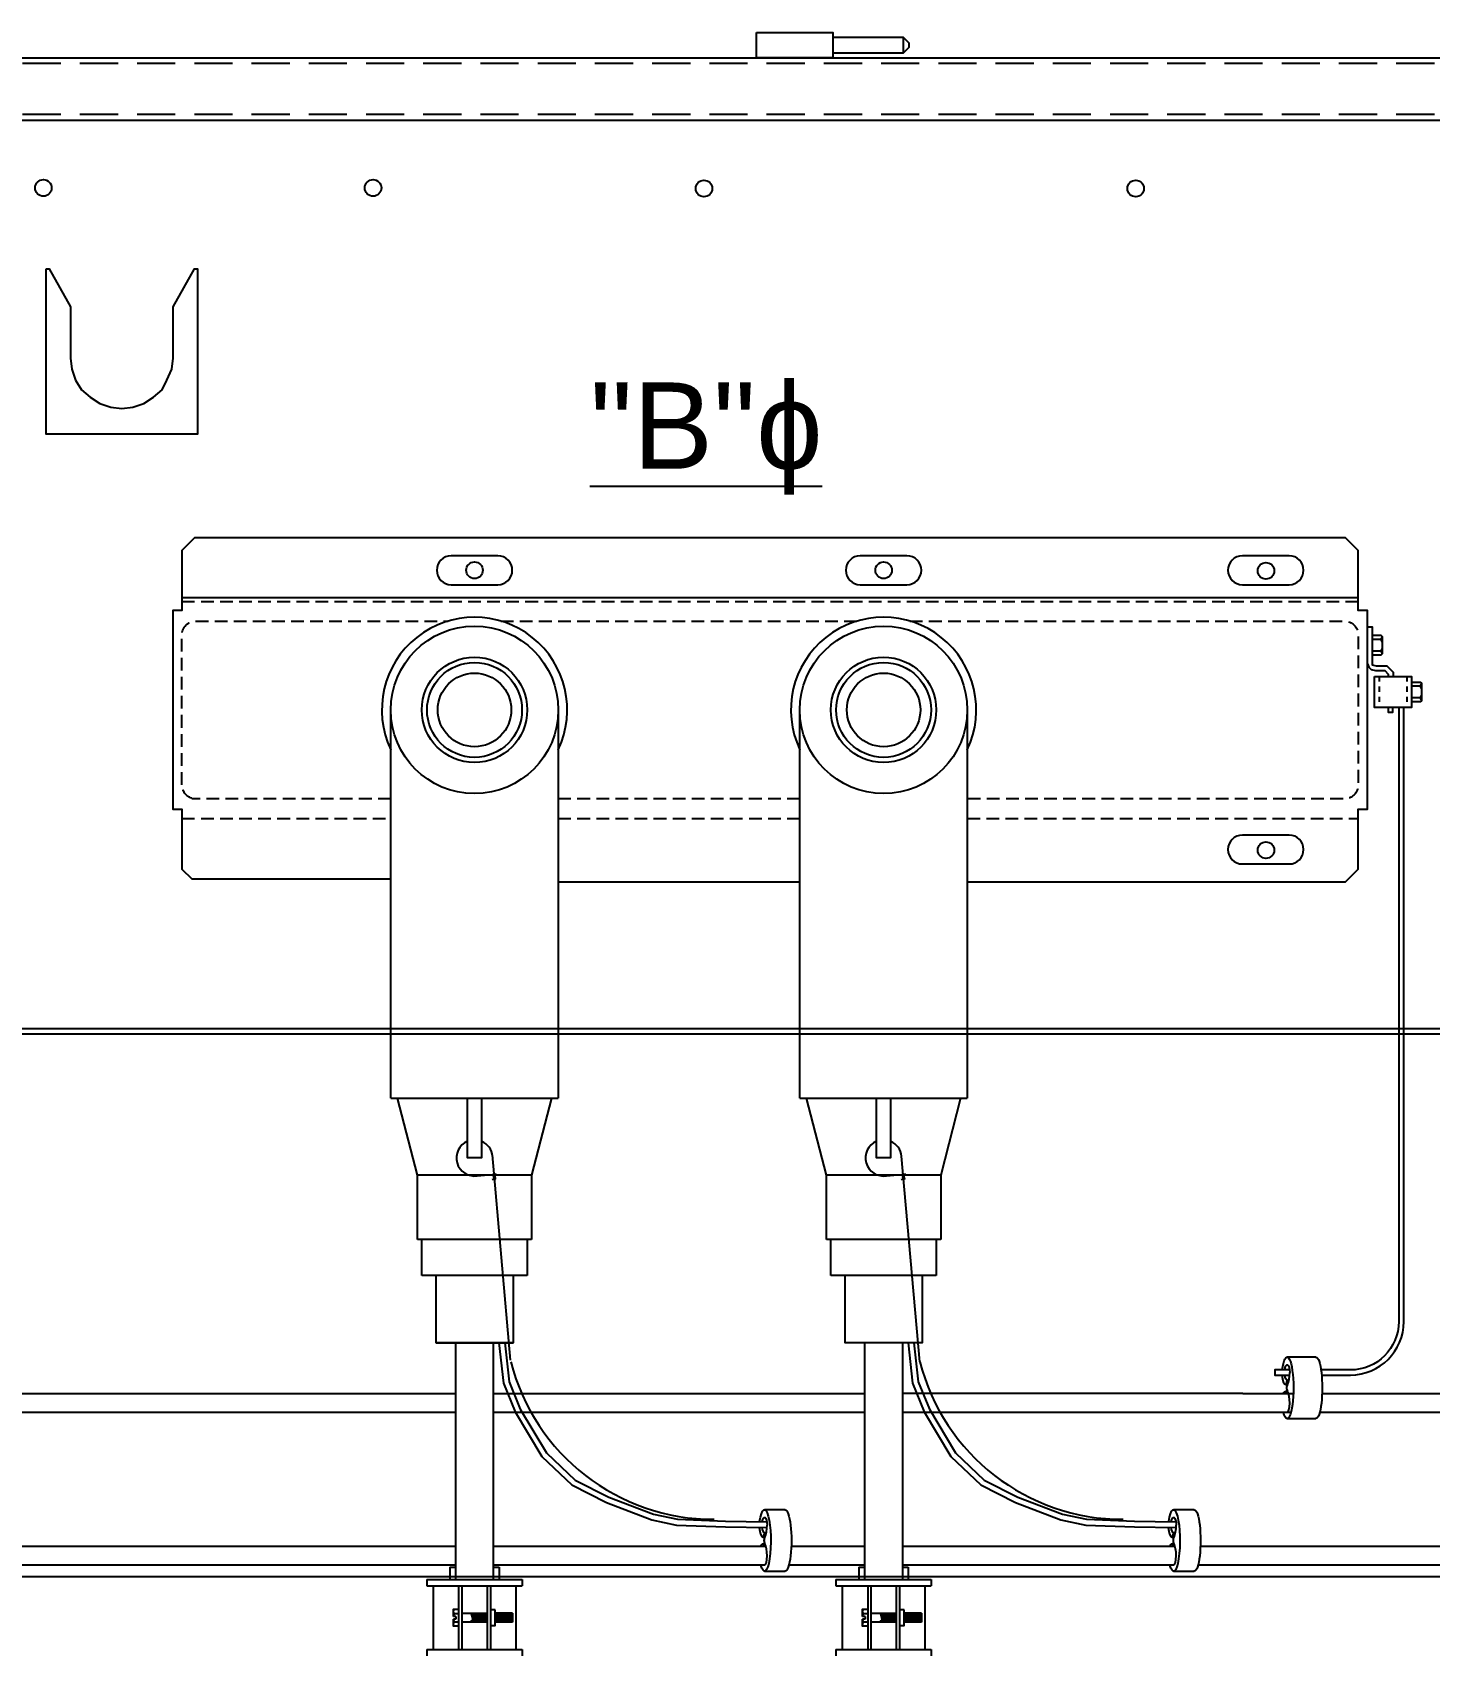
# Model space of a CAD drawing. Header units: feet. Extents: x -689 to 11593, y -511 to 1546.
# Drawn here: x 873.12 to 900.58, y 226.49 to 258.35 of the extents above; entities that cross this region are included whole.
import ezdxf

# ---------------------------------------------------------------- set-up
doc = ezdxf.new("R2010")
doc.units = ezdxf.units.FT
doc.header["$MEASUREMENT"] = 0
doc.linetypes.add('HIDDEN', pattern=[0.375, 0.25, -0.125])
for name, color, linetype in [('E-CABL-UG4', 64, 'GROUND_WIRE_G4'), ('E-DETL', 7, 'Continuous'), ('E-DETL-1', 7, 'Continuous'), ('E-EQPM', 41, 'Continuous'), ('E-EQPM-ENCL', 8, 'Continuous'), ('E-EQPM-HRDW', 16, 'Continuous'), ('E-GRND', 3, 'Continuous'), ('G-ANNO-TEXT', 1, 'Continuous')]:
    doc.layers.add(name, color=color, linetype=linetype)
doc.styles.add('NEI-A', font='arial.ttf')
doc.styles.get("Standard").update_dxf_attribs({"font": 'arial.ttf'})
doc.linetypes.add('GROUND_WIRE_G4', pattern='A,1,-0.2,["G4",Standard,S=0.1,R=0,X=-0.1,Y=-0.05],-0.2', length=1.4)

msp = doc.modelspace()

# ---------------------------------------------------------------- hatches: boundary and pattern name
at = {"layer": 'E-EQPM-HRDW'}
h = msp.add_hatch(dxfattribs=at)
h.set_pattern_fill('ANSI31', color=256, scale=0.235658829968841, angle=420)
h.set_pattern_definition([(104.9999999999998, (853.4022876188201, -50.61461047372495), (-0.02845361875749598, -0.007624124167814053), [])])
h.paths.add_polyline_path([(882.0581861258511, 227.2685780196048), (882.0581861258511, 227.0926068580907), (881.7508452465731, 227.0926068580907), (881.7508452465731, 227.2685780196048)])
h = msp.add_hatch(dxfattribs=at)
h.set_pattern_fill('ANSI31', color=256, scale=0.235658829968841, angle=420)
h.set_pattern_definition([(104.9999999999998, (853.0611913415073, -50.61461047372495), (-0.02845361875749598, -0.007624124167814053), [])])
h.paths.add_polyline_path([(882.5517639538293, 227.2685780196048), (882.5517639538293, 227.0926068580907), (882.2117824031639, 227.0926068580907), (882.2117824031639, 227.2685780196048)])
h = msp.add_hatch(dxfattribs=at)
h.set_pattern_fill('ANSI31', color=256, scale=0.235658829968841, angle=420)
h.set_pattern_definition([(104.9999999999998, (861.4436512633843, -50.61461047372495), (-0.02845361875749598, -0.007624124167814053), [])])
h.paths.add_polyline_path([(890.0995497704153, 227.2685780196048), (890.0995497704153, 227.0926068580907), (889.7922088911373, 227.0926068580907), (889.7922088911373, 227.2685780196048)])
h = msp.add_hatch(dxfattribs=at)
h.set_pattern_fill('ANSI31', color=256, scale=0.235658829968841, angle=420)
h.set_pattern_definition([(104.9999999999998, (861.1025549860715, -50.61461047372495), (-0.02845361875749598, -0.007624124167814053), [])])
h.paths.add_polyline_path([(890.593127598394, 227.2685780196048), (890.593127598394, 227.0926068580907), (890.253146047728, 227.0926068580907), (890.253146047728, 227.2685780196048)])

# ---------------------------------------------------------------- linework, layer by layer
at = {"layer": 'E-CABL-UG4', "linetype": 'Continuous'}
msp.add_line((889.4739883593438, 231.2144341289995), (882.183747536923, 231.2144341289995), dxfattribs=at)
at = {"layer": 'E-CABL-UG4', "linetype": 'Continuous', "flags": 128}
for points in [[(871.1126655755666, 231.5894341289995), (881.4326247147792, 231.5894341289995)], [(882.183747536923, 231.5894341289995), (889.4739883593438, 231.5894341289995)], [(896.9132260446022, 231.5894341289995), (890.2251111814867, 231.5894341289995)], [(881.4326247147792, 231.2144341289995), (871.064819944434, 231.2144341289995)], [(896.9132260446022, 231.2144341289995), (890.2251111814867, 231.2144341289995)]]:
    msp.add_lwpolyline(points, dxfattribs=at)
at = {"layer": 'E-DETL'}
for p, q in [((880.162301358047, 237.3926811522842), (883.4540708936552, 237.3926811522842)), ((888.2036650026112, 237.3926811522842), (891.4954345382193, 237.3926811522842)), ((882.9314738357916, 235.8786910439753), (880.6848984159105, 235.8786910439753)), ((890.9728374803553, 235.8786910439753), (888.7262620604743, 235.8786910439753)), ((882.9314738357916, 234.6186443080705), (880.6848984159105, 234.6186443080705)), ((890.9728374803553, 234.6186443080705), (888.7262620604743, 234.6186443080705)), ((882.8435635984029, 233.9056043726105), (880.7728086532993, 233.9056043726105)), ((890.884927242967, 233.9056043726105), (888.8141722978635, 233.9056043726105))]:
    msp.add_line(p, q, dxfattribs=at)
at = {"layer": 'E-DETL', "ltscale": 5, "flags": 128}
for points in [[(891.4954345382193, 241.6474955662684), (898.9313375162442, 241.6474955662684), (899.1810363687414, 241.8970582689008), (899.1810363687414, 243.0770691492671), (899.3625241388495, 243.0770691492671), (899.3625241388495, 246.9799411807189), (899.1810363687414, 246.9799411807189), (899.1810363687414, 248.1599520610853), (898.9313375162442, 248.4095147637177), (876.3062533167999, 248.4095147637177), (876.056690614168, 248.1599520610853), (876.056690614168, 246.9799411807189), (875.8752028440599, 246.9799411807189), (875.8752028440599, 243.0770691492671), (876.056690614168, 243.0770691492671), (876.056690614168, 241.8970582689008), (876.2488375751186, 241.7049113079502)], [(899.3625241388495, 246.6623035455632), (899.4533360988362, 246.6623035455632), (899.4533360988362, 245.9122352279624), (899.5327372981869, 245.8924742098329), (899.7411753487695, 245.8924742098329), (899.8633814936079, 245.770268064995), (899.8633814936079, 245.6865174627678)], [(899.4533360988362, 246.4946842016075), (899.6243323361309, 246.4946842016075), (899.6487603700302, 246.4702561677086), (899.6487603700302, 246.1282636931192), (899.6243323361309, 246.1038356592203), (899.4533360988362, 246.1038356592203)], [(899.6267663419094, 246.4132899926553), (899.4533360988362, 246.4132899926553)], [(899.6487603700302, 246.4702561677086), (899.6267663419094, 246.4132899926553), (899.6487603700302, 246.3563238176025)], [(899.6487603700302, 246.2421960432252), (899.6267663419094, 246.1852298681724), (899.6487603700302, 246.1282636931192)], [(899.3625241388495, 245.9362163152646), (899.3852611663124, 245.8681413827408), (899.4305990713733, 245.822667327815), (899.52141103136, 245.8000664502174), (899.7028988014686, 245.8000664502174), (899.7709737339919, 245.7319915176936), (899.7709737339919, 245.6865174627678)], [(899.6267663419094, 246.1852298681724), (899.4533360988362, 246.1852298681724)], [(900.2247612341953, 245.5756045376047), (900.39575747149, 245.5756045376047), (900.4201855053893, 245.5511765037054), (900.4201855053893, 245.2091840291164), (900.39575747149, 245.1847559952171), (900.2247612341953, 245.1847559952171)], [(900.3981914772685, 245.4942103286521), (900.2247612341953, 245.4942103286521)], [(900.4201855053893, 245.5511765037054), (900.3981914772685, 245.4942103286521), (900.4201855053893, 245.4372441535993)], [(900.4201855053893, 245.323116379222), (900.3981914772685, 245.2661502041692), (900.4201855053893, 245.2091840291164)], [(899.7709737339919, 245.073843070054), (899.7709737339919, 244.9831672599321), (899.8617856939791, 244.9831672599321), (899.8617856939791, 245.073843070054)], [(900.3981914772685, 245.2661502041692), (900.2247612341953, 245.2661502041692)], [(876.2488375751186, 241.7049113079502), (880.162301358047, 241.7049113079502)], [(883.4540708936552, 241.6474955662684), (888.2036650026112, 241.6474955662684)]]:
    msp.add_lwpolyline(points, dxfattribs=at)
for points in [[(881.348705818169, 247.4905712495793), (882.267649332307, 247.4905712495793, 0.9999999999999999), (882.267649332307, 248.0579077372322), (881.348705818169, 248.0579077372322, 0.9999999999999999)], [(889.3900694627328, 247.4905712495793), (890.3090129768707, 247.4905712495793, 0.9999999999999999), (890.3090129768707, 248.0579077372322), (889.3900694627328, 248.0579077372322, 0.9999999999999999)], [(896.9022563312565, 247.4905712495793), (897.8211998453944, 247.4905712495793, 0.9999999999999999), (897.8211998453944, 248.0579077372322), (896.9022563312565, 248.0579077372322, 0.9999999999999999)], [(896.9022563312565, 241.9991025927538), (897.8211998453944, 241.9991025927538, 0.9999999999999999), (897.8211998453944, 242.5664390804068), (896.9022563312565, 242.5664390804068, 0.9999999999999999)]]:
    msp.add_lwpolyline(points, format="xyb", close=True, dxfattribs=at)
at = {"layer": 'E-DETL', "flags": 128}
for points in [[(899.1810363687414, 247.2296400332161), (876.056690614168, 247.2296400332161)], [(880.162301358047, 237.3926811522842), (880.162301358047, 245.028505164993)], [(883.4540708936552, 245.0213557324028), (883.4540708936552, 237.3926811522842)], [(888.2036650026112, 237.3926811522842), (888.2036650026112, 245.028505164993)], [(891.4954345382193, 245.0213557324028), (891.4954345382193, 237.3926811522842)], [(880.6848984159105, 234.6186443080705), (880.6848984159105, 235.8786910439753), (880.2941667141295, 237.3926811522842)], [(883.3222055375718, 237.3926811522842), (882.9314738357916, 235.8786910439753), (882.9314738357916, 234.6186443080705)], [(888.7262620604743, 234.6186443080705), (888.7262620604743, 235.8786910439753), (888.3355303586941, 237.3926811522842)], [(891.363569182136, 237.3926811522842), (890.9728374803553, 235.8786910439753), (890.9728374803553, 234.6186443080705)], [(880.7728086532993, 233.9056043726105), (880.7728086532993, 234.6186443080705)], [(882.8435635984029, 234.6186443080705), (882.8435635984029, 233.9056043726105)], [(888.8141722978635, 233.9056043726105), (888.8141722978635, 234.6186443080705)], [(890.884927242967, 234.6186443080705), (890.884927242967, 233.9056043726105)], [(882.5651811800053, 233.9056043726105), (882.5651811800053, 232.5869508117794), (881.0511910716968, 232.5869508117794), (881.0511910716968, 233.9056043726105)], [(890.6065448245699, 233.9056043726105), (890.6065448245699, 232.5869508117794), (889.0925547162606, 232.5869508117794), (889.0925547162606, 233.9056043726105)], [(882.183747536923, 227.9305924388477), (882.183747536923, 232.5869508117794), (881.4326247147792, 232.5869508117794), (881.4326247147792, 227.9305924388477)], [(890.2251111814867, 227.9305924388477), (890.2251111814867, 232.5869508117794), (889.4739883593438, 232.5869508117794), (889.4739883593438, 227.9305924388477)]]:
    msp.add_lwpolyline(points, dxfattribs=at)
at = {"layer": 'E-DETL', "linetype": 'HIDDEN', "flags": 128}
for points in [[(876.056690614168, 247.1615651006923), (899.1810363687414, 247.1615651006923)], [(882.3254220156005, 246.7757163831475), (889.3322967794393, 246.7757163831475)], [(880.162301358047, 243.2812939468386), (876.2488375751186, 243.2812939468386)], [(888.2036650026112, 243.2812939468386), (883.4540708936552, 243.2812939468386)], [(876.056690614168, 242.8954452292937), (880.162301358047, 242.8954452292937)], [(883.4540708936552, 242.8954452292937), (888.2036650026112, 242.8954452292937)], [(891.4954345382193, 242.8954452292937), (899.1810363687414, 242.8954452292937)]]:
    msp.add_lwpolyline(points, dxfattribs=at)
for points in [[(876.056690614168, 243.5535936769334), (876.056690614168, 246.5034166530527, -0.4142135623730955), (876.3289903442628, 246.7757163831475), (881.2909331348751, 246.7757163831475)], [(890.3667856601646, 246.7757163831475), (898.9087366386466, 246.7757163831475, -0.4142135623731021), (899.1810363687414, 246.5034166530527), (899.1810363687414, 243.5535936769334, -0.4142135623730955), (898.9087366386466, 243.2812939468386), (891.4954345382193, 243.2812939468386)], [(876.2488375751186, 243.2933578673142, -0.3291756258082191), (876.056690614168, 243.5535936769334)]]:
    msp.add_lwpolyline(points, format="xyb", dxfattribs=at)
at = {"layer": 'E-DETL', "ltscale": 5, "flags": 128}
msp.add_lwpolyline([(899.4986740038971, 245.6865174627678), (900.2247612341953, 245.6865174627678), (900.2247612341953, 245.073843070054), (899.4986740038971, 245.073843070054)], close=True, dxfattribs=at)
at = {"layer": 'E-DETL', "linetype": 'HIDDEN', "ltscale": 0.2, "flags": 128}
for points in [[(899.5894859638838, 245.6865174627678), (899.5894859638838, 245.073843070054)], [(900.1340854240739, 245.6865174627678), (900.1340854240739, 245.073843070054)]]:
    msp.add_lwpolyline(points, dxfattribs=at)
at = {"layer": 'E-DETL', "linetype": 'Continuous'}
for points in [[(881.6694029501159, 237.3926811522842), (881.9469693015863, 237.3926811522842), (881.9469693015863, 236.2191655492343), (881.6694029501159, 236.2191655492343)], [(889.7107665946801, 237.3926811522842), (889.9883329461504, 237.3926811522842), (889.9883329461504, 236.2191655492343), (889.7107665946801, 236.2191655492343)]]:
    msp.add_lwpolyline(points, close=True, dxfattribs=at)
at = {"layer": 'E-DETL', "ltscale": 5}
for centre in [(881.808177575238, 247.7742394934057), (889.8495412198017, 247.7742394934057), (897.3656140681978, 247.7628709796745), (897.3656140681978, 242.2714023228486)]:
    msp.add_circle(centre, 0.1624454168711081, dxfattribs=at)
at = {"layer": 'E-DETL', "color": 41}
for centre, radius in [((881.808177575238, 245.028505164993), 1.645876217190789), ((889.8495412198017, 245.028505164993), 1.645876217190789), ((881.808177575238, 245.028505164993), 1.035392124258089), ((881.808177575238, 245.028505164993), 0.93281552893172), ((889.8495412198017, 245.028505164993), 1.035392124258089), ((889.8495412198017, 245.028505164993), 0.93281552893172), ((881.808177575238, 245.028505164993), 0.7228272752225123), ((889.8495412198017, 245.028505164993), 0.7228272752225123)]:
    msp.add_circle(centre, radius, dxfattribs=at)
at = {"layer": 'E-DETL'}
for centre in [(881.808177575238, 245.028505164993), (889.8495412198017, 245.028505164993)]:
    msp.add_arc(centre, 1.822165978151051, 334.5902139286208, 205.4110392245668, dxfattribs=at)
at = {"layer": 'E-DETL-1', "color": 64, "linetype": 'Continuous'}
for p, q in [((881.4326247147792, 228.2144341289995), (868.6734694918823, 228.2144341289995)), ((908.2819272050151, 228.2144341289995), (896.0295370608633, 228.2144341289995))]:
    msp.add_line(p, q, dxfattribs=at)
at = {"layer": 'E-DETL-1', "color": 64, "linetype": 'Continuous', "flags": 128}
for points in [[(896.9132260446022, 231.5894341289995), (897.9033842236427, 231.5894341289995)], [(898.4687331445461, 231.5894341289995), (908.2819272050151, 231.5894341289995)], [(897.8555385925165, 231.2144341289995), (896.9132260446022, 231.2144341289995)], [(908.2819272050151, 231.2144341289995), (898.420887513415, 231.2144341289995)], [(868.721315123013, 228.5894341289995), (881.4326247147792, 228.5894341289995)], [(882.183747536923, 228.5894341289995), (887.5343993445922, 228.5894341289995)], [(888.0356085274352, 228.5894341289995), (889.4739883593438, 228.5894341289995)], [(890.2251111814867, 228.5894341289995), (895.5757629891568, 228.5894341289995)], [(896.0773826919922, 228.5894341289995), (908.2819272050151, 228.5894341289995)], [(887.5089689694887, 228.2144341289995), (882.183747536923, 228.2144341289995)], [(889.4739883593438, 228.2144341289995), (887.9877628963059, 228.2144341289995)], [(895.5503326140529, 228.2144341289995), (890.2251111814867, 228.2144341289995)]]:
    msp.add_lwpolyline(points, dxfattribs=at)
at = {"layer": 'E-EQPM'}
msp.add_line((881.0511910716968, 232.5869508117794), (882.5651811800053, 232.5869508117794), dxfattribs=at)
at = {"layer": 'E-EQPM-ENCL', "color": 7, "ltscale": 5, "flags": 128}
for points in [[(887.3518886629431, 258.348454912189), (888.8495371784657, 258.348454912189), (888.8495371784657, 257.8491933570599), (887.3518886629431, 257.8491933570599), (887.3518886629431, 258.348454912189)], [(888.8495371784657, 258.2576429522023), (890.2337728564034, 258.2576429522023), (890.2337728564034, 257.9400053170466), (888.8495371784657, 257.9400053170466)], [(890.2337728564034, 258.2576429522023), (890.3471856939882, 258.144230114618), (890.3471856939882, 258.0534181546313), (890.2337728564034, 257.9400053170466)], [(846.9925497540144, 257.8493295069252), (932.1758630789254, 257.8493295069252)], [(846.9925497540144, 256.6239807214974), (932.1758630789254, 256.6239807214974)], [(932.1758630789254, 238.6521985352279), (846.8791369164296, 238.6521985352279)], [(846.9925497540144, 238.7656113728126), (932.1758630789254, 238.7656113728126)]]:
    msp.add_lwpolyline(points, dxfattribs=at)
at = {"layer": 'E-EQPM-ENCL', "linetype": 'HIDDEN', "ltscale": 3, "flags": 128}
for points in [[(932.1758630789254, 257.7357805194756), (846.9925497540144, 257.7357805194756)], [(932.1758630789254, 256.7373935590822), (846.9925497540144, 256.7373935590822)]]:
    msp.add_lwpolyline(points, dxfattribs=at)
at = {"layer": 'E-EQPM-ENCL', "color": 7, "ltscale": 5}
for centre in [(873.333454379489, 255.2908436321804), (879.8144915435896, 255.2908436321804), (886.3187137209279, 255.2794751184492), (894.8054113338658, 255.2794751184492)]:
    msp.add_circle(centre, 0.1624454168711081, dxfattribs=at)
at = {"layer": 'E-EQPM-HRDW', "color": 4}
for p, q in [((881.3240632075749, 228.1769341289951), (881.4297731137594, 228.1769341289951)), ((881.3240632075749, 228.1769341289951), (881.3240632075749, 227.9305924388477)), ((882.1865991379427, 228.1769341289951), (882.2923090441273, 228.1769341289951)), ((882.2923090441273, 228.1769341289951), (882.2923090441273, 227.9305924388477)), ((889.3654268521395, 228.1769341289951), (889.4711367583241, 228.1769341289951)), ((889.3654268521395, 228.1769341289951), (889.3654268521395, 227.9305924388477)), ((890.2279627825064, 228.1769341289951), (890.333672688691, 228.1769341289951)), ((890.333672688691, 228.1769341289951), (890.333672688691, 227.9305924388477)), ((880.9956861258511, 227.8055924388477), (880.9956861258511, 226.5555924388477)), ((881.4956861258511, 227.8055924388477), (881.4956861258511, 226.5555924388477)), ((881.5581861258511, 227.8055924388477), (881.5581861258511, 226.5555924388477)), ((882.0581861258511, 227.8055924388477), (882.0581861258511, 226.5555924388477)), ((882.1206861258511, 227.8055924388477), (882.1206861258511, 226.5555924388477)), ((882.6206861258511, 227.8055924388477), (882.6206861258511, 226.5555924388477)), ((889.0370497704153, 227.8055924388477), (889.0370497704153, 226.5555924388477)), ((889.5370497704153, 227.8055924388477), (889.5370497704153, 226.5555924388477)), ((889.5995497704153, 227.8055924388477), (889.5995497704153, 226.5555924388477)), ((890.0995497704153, 227.8055924388477), (890.0995497704153, 226.5555924388477)), ((890.1620497704153, 227.8055924388477), (890.1620497704153, 226.5555924388477)), ((890.6620497704153, 227.8055924388477), (890.6620497704153, 226.5555924388477))]:
    msp.add_line(p, q, dxfattribs=at)
at = {"layer": 'E-EQPM-HRDW', "color": 2, "linetype": 'Continuous'}
for p, q in [((880.8706861258511, 227.9305924388477), (882.7456861258511, 227.9305924388477)), ((880.8706861258511, 227.9305924388477), (880.8706861258511, 227.8055924388477)), ((880.8706861258511, 227.8055924388477), (882.7456861258511, 227.8055924388477)), ((882.7456861258511, 227.9305924388477), (882.7456861258511, 227.8055924388477)), ((888.9120497704153, 227.9305924388477), (890.7870497704153, 227.9305924388477)), ((888.9120497704153, 227.9305924388477), (888.9120497704153, 227.8055924388477)), ((888.9120497704153, 227.8055924388477), (890.7870497704153, 227.8055924388477)), ((890.7870497704153, 227.9305924388477), (890.7870497704153, 227.8055924388477)), ((880.8706861258511, 226.5555924388477), (882.7456861258511, 226.5555924388477)), ((880.8706861258511, 226.5555924388477), (880.8706861258511, 226.4305924388477)), ((882.7456861258511, 226.5555924388477), (882.7456861258511, 226.4305924388477)), ((888.9120497704153, 226.5555924388477), (890.7870497704153, 226.5555924388477)), ((888.9120497704153, 226.5555924388477), (888.9120497704153, 226.4305924388477)), ((890.7870497704153, 226.5555924388477), (890.7870497704153, 226.4305924388477))]:
    msp.add_line(p, q, dxfattribs=at)
at = {"layer": 'E-EQPM-HRDW'}
for p, q in [((881.4437370759524, 227.2071569782966), (881.3965477569232, 227.2071569782966)), ((881.4437370759524, 227.1540278993989), (881.3965477569232, 227.1540278993989)), ((881.422477972173, 227.2635081339058), (881.4956861258511, 227.2635081339058)), ((881.4437370759524, 227.2071569782966), (881.4437370759524, 227.1540278993989)), ((882.5517639538293, 227.2685780196048), (882.2117824031639, 227.2685780196048)), ((889.4851007205166, 227.2071569782966), (889.4379114014873, 227.2071569782966)), ((889.4851007205166, 227.1540278993989), (889.4379114014873, 227.1540278993989)), ((889.4638416167372, 227.2635081339058), (889.5370497704153, 227.2635081339058)), ((889.4851007205166, 227.2071569782966), (889.4851007205166, 227.1540278993989)), ((890.593127598394, 227.2685780196048), (890.253146047728, 227.2685780196048)), ((881.422477972173, 227.0976767437892), (881.4956861258511, 227.0976767437892)), ((882.5517639538293, 227.0926068580902), (882.2117824031639, 227.0926068580902)), ((889.4638416167372, 227.0976767437892), (889.5370497704153, 227.0976767437892)), ((890.593127598394, 227.0926068580902), (890.253146047728, 227.0926068580902))]:
    msp.add_line(p, q, dxfattribs=at)
at = {"layer": 'E-EQPM-HRDW', "linetype": 'Continuous'}
for p, q in [((880.9956861258511, 226.5555924388477), (882.6206861258511, 226.5555924388477)), ((889.0370497704153, 226.5555924388477), (890.6620497704153, 226.5555924388477))]:
    msp.add_line(p, q, dxfattribs=at)
at = {"layer": 'E-EQPM-HRDW'}
for points in [[(873.3881340755361, 253.6969853237588), (873.4467567577567, 253.6969853237588), (873.868129825536, 252.9519903237588), (873.868129825536, 251.9444830737584), (873.8906213255359, 251.7269840737581), (873.9631310755358, 251.5094853237579), (874.0831260755331, 251.3194830737584), (874.250621825533, 251.1744940737581), (874.4431268255394, 251.0544835737592), (874.660625575536, 250.9819890737581), (874.8756218255367, 250.9569950737596), (875.0906335755353, 250.9819890737581), (875.3081323255356, 251.0544835737592), (875.4981345755368, 251.1744940737581), (875.6681328255363, 251.3194830737584), (875.7631340755361, 251.5094853237579), (875.8581353255358, 251.7269840737581), (875.883129075537, 251.9444830737584), (875.883129075537, 252.9519903237588), (876.3045021433163, 253.6969853237588), (876.3631248255369, 253.6969853237588), (876.3631248255369, 250.4519903237588), (873.3881340755361, 250.4519903237588), (873.3881340755361, 253.6969853237588)], [(862.9154659984774, 227.9894341289992), (931.789412066375, 227.9894341289992)]]:
    msp.add_lwpolyline(points, dxfattribs=at)
at = {"layer": 'E-EQPM-HRDW', "flags": 128}
for points in [[(881.3965477569232, 227.2071569782966), (881.3965477569232, 227.3464238289644), (881.4956861258511, 227.3464238289644), (881.4956861258511, 227.0147610487306), (881.3965477569232, 227.0147610487306), (881.3965477569232, 227.1540278993989)], [(881.5581861258511, 227.2685780196048), (882.0581861258511, 227.2685780196048)], [(882.2117824031639, 227.3329716081298), (882.1206861258511, 227.3329716081298), (882.1206861258511, 227.0282132695652), (882.2117824031639, 227.0282132695652), (882.2117824031639, 227.3329716081298)], [(882.5517639538293, 227.2685780196048), (882.5517639538293, 227.0926068580902)], [(889.4379114014873, 227.2071569782966), (889.4379114014873, 227.3464238289644), (889.5370497704153, 227.3464238289644), (889.5370497704153, 227.0147610487306), (889.4379114014873, 227.0147610487306), (889.4379114014873, 227.1540278993989)], [(889.5995497704153, 227.2685780196048), (890.0995497704153, 227.2685780196048)], [(890.253146047728, 227.3329716081298), (890.1620497704153, 227.3329716081298), (890.1620497704153, 227.0282132695652), (890.253146047728, 227.0282132695652), (890.253146047728, 227.3329716081298)], [(890.593127598394, 227.2685780196048), (890.593127598394, 227.0926068580902)], [(882.0581861258511, 227.0926068580902), (881.5581861258511, 227.0926068580902)], [(890.0995497704153, 227.0926068580902), (889.5995497704153, 227.0926068580902)]]:
    msp.add_lwpolyline(points, dxfattribs=at)
at = {"layer": 'E-EQPM-HRDW', "extrusion": (0, 0, -1)}
for centre, major_axis, ratio, start_param, end_param in [((881.422477972173, 227.3049659814351), (5.077122027617596e-18, 0.04145784752920179), 0.6254597572053733, 3.141592653589793, 6.283185307179586), ((881.422477972173, 227.1805924388477), (1.633541440292342e-14, 0.08291569505839645), 0.3127298786028286, -1.244665606579141, -6.299405441723138e-13), ((881.422477972173, 227.1805924388477), (-1.632090392364845e-14, 0.08291569505839645), 0.3127298786028287, 3.141592653590423, 4.386258260168934), ((889.4638416167372, 227.3049659814351), (5.077122027617596e-18, 0.04145784752920179), 0.6254597572053733, 3.141592653589793, 6.283185307179586), ((889.4638416167372, 227.1805924388477), (1.633541440292342e-14, 0.08291569505839645), 0.3127298786028286, -1.244665606579141, -6.299405441723138e-13), ((889.4638416167372, 227.1805924388477), (-1.632090392364845e-14, 0.08291569505839645), 0.3127298786028287, 3.141592653590423, 4.386258260168934), ((881.422477972173, 227.0562188962599), (5.077122027617596e-18, 0.04145784752920179), 0.6254597572053733, 3.141592653589793, 6.283185307179586), ((889.4638416167372, 227.0562188962599), (5.077122027617596e-18, 0.04145784752920179), 0.6254597572053733, 3.141592653589793, 6.283185307179586)]:
    msp.add_ellipse(centre, major_axis=major_axis, ratio=ratio, start_param=start_param, end_param=end_param, dxfattribs=at)
at = {"layer": 'E-GRND', "linetype": 'Continuous'}
for p, q in [((882.5172167878109, 232.2431448693123), (882.1584257861796, 236.2811038113687)), ((890.5624747004517, 232.2142721290325), (890.2036836988209, 236.2522310710888))]:
    msp.add_line(p, q, dxfattribs=at)
at = {"layer": 'E-GRND'}
for p, q in [((897.7827145961523, 231.8510400303257), (897.7551572429097, 231.7661861010183)), ((897.7551572429097, 231.7661861009747), (897.7904085393629, 231.7661861009747)), ((897.7551572429097, 231.6341910999454), (897.7904085393629, 231.6341910999454)), ((897.7827145961523, 231.589434128995), (897.7551572429097, 231.6341910999454)), ((897.7827145961523, 231.8510400303257), (897.8184584351416, 231.8510400303257)), ((897.7827145961523, 231.589434128995), (897.8081449712568, 231.589434128995)), ((887.5089689694887, 228.8510400303257), (887.4814116162461, 228.7661861010183)), ((887.4814116162461, 228.7661861009747), (887.5166629126993, 228.7661861009747)), ((887.5089689694887, 228.8510400303257), (887.5447128084779, 228.8510400303257)), ((895.5503326140529, 228.8510400303257), (895.5227752608102, 228.7661861010183)), ((895.5227752608102, 228.7661861009747), (895.5580265572635, 228.7661861009747)), ((895.5503326140529, 228.8510400303257), (895.5860764530421, 228.8510400303257)), ((887.4814116162461, 228.6341910999454), (887.5166629126993, 228.6341910999454)), ((887.5089689694887, 228.589434128995), (887.4814116162461, 228.6341910999454)), ((887.5089689694887, 228.589434128995), (887.5343993445931, 228.589434128995)), ((895.5227752608102, 228.6341910999454), (895.5580265572635, 228.6341910999454)), ((895.5503326140529, 228.589434128995), (895.5227752608102, 228.6341910999454)), ((895.5503326140529, 228.589434128995), (895.5757629891573, 228.589434128995))]:
    msp.add_line(p, q, dxfattribs=at)
at = {"layer": 'E-GRND', "flags": 128}
for points in [[(899.9747612341953, 245.073843070054), (899.9747612341953, 233.0018914600423, -0.4142135623730946), (899.0247612341955, 232.0518914600425), (898.4478107386412, 232.0518914600425)], [(898.4596287665909, 231.9518914600426), (899.0247612341955, 231.9518914600426, 0.4142135623730955), (900.0747612341956, 233.0018914600423), (900.0747612341956, 245.073843070054)]]:
    msp.add_lwpolyline(points, format="xyb", dxfattribs=at)
at = {"layer": 'E-GRND', "linetype": 'Continuous', "flags": 128}
for points in [[(881.8625217977683, 235.8676661854502), (882.2289833659897, 235.9021921798021), (882.1739283177553, 235.8877119991957), (882.2114178670399, 235.8742668496543), (882.1778495566982, 235.8656269234789), (882.2153314085463, 235.8522251271943), (882.1817707956416, 235.843541847762), (882.2192526474892, 235.8301400514774), (882.1856920345845, 235.8214567720452), (882.223173886432, 235.8080549757606), (882.1525536992535, 235.789962291406)], [(889.9038854423325, 235.8676661854502), (890.2703470105539, 235.9021921798021), (890.2152919623195, 235.8877119991957), (890.2527815116041, 235.8742668496543), (890.2192132012624, 235.8656269234789), (890.25669505311, 235.8522251271943), (890.2231344402053, 235.843541847762), (890.2606162920529, 235.8301400514774), (890.2270556791486, 235.8214567720452), (890.2645375309962, 235.8080549757606), (890.1939173438177, 235.789962291406)]]:
    msp.add_lwpolyline(points, dxfattribs=at)
at = {"layer": 'E-GRND', "flags": 128}
for points in [[(882.2883528955981, 232.5869508117794), (882.3768359638425, 231.7915814679795), (882.6061324438779, 231.2303670203323), (883.132030241617, 230.3496511090952), (883.7210086750756, 229.7899994129907), (884.4037782994046, 229.4461585450949), (885.2952441607299, 229.1050281700427), (885.7817240096824, 229.0028214653448), (886.7389240878192, 228.968155010597), (887.5580522974797, 228.9549510736119)], [(882.4021745109912, 232.5869508117794), (882.4875221483835, 231.8197656802686), (882.7076286288616, 231.2810442099421), (883.221201178791, 230.4209692709683), (883.7868162585637, 229.8835176076227), (884.4495501809824, 229.5497666630163), (885.3272887857197, 229.2138891915147), (885.7955009175516, 229.1155204323622), (886.7418831490891, 229.0812457623606), (887.5542479025789, 229.0681508489056)], [(890.3297165401623, 232.5869508117794), (890.4181996084067, 231.7915814679795), (890.6474960884416, 231.2303670203323), (891.1733938861812, 230.3496511090952), (891.7623723196398, 229.7899994129907), (892.4451419439688, 229.4461585450949), (893.3366078052941, 229.1050281700427), (893.8230876542466, 229.0028214653448), (894.7802877323834, 228.968155010597), (895.5994159420438, 228.9549510736119)], [(890.4435381555554, 232.5869508117794), (890.5288857929477, 231.8197656802686), (890.7489922734258, 231.2810442099421), (891.2625648233552, 230.4209692709683), (891.8281799031279, 229.8835176076227), (892.4909138255466, 229.5497666630163), (893.3686524302839, 229.2138891915147), (893.8368645621158, 229.1155204323622), (894.7832467936532, 229.0812457623606), (895.5956115471431, 229.0681508489056)], [(897.8302666406998, 232.0518914600425), (897.5391472073115, 232.0518914600425), (897.5391472073115, 231.9518914600426), (897.8316191029248, 231.9518914600426)]]:
    msp.add_lwpolyline(points, dxfattribs=at)
at = {"layer": 'E-GRND'}
for points in [[(898.3480635170572, 232.3035943196573), (897.7827145961523, 232.3035943196428)], [(897.7827145961523, 231.0967828812409), (898.3480635170572, 231.0967828812627)], [(887.9149388999454, 229.3035943196533), (887.5089689694887, 229.3035943196428)], [(895.9567130645028, 229.3035943196533), (895.5503326140529, 229.3035943196428)], [(887.5089689694887, 228.0967828812409), (887.9149388999454, 228.0967828812568)], [(895.5503326140529, 228.0967828812409), (895.9567130645028, 228.0967828812568)]]:
    msp.add_lwpolyline(points, dxfattribs=at)
at = {"layer": 'E-GRND', "linetype": 'Continuous'}
for centre, start, end in [((881.8081861258511, 236.2191655492343), 112.9667845816945, 278.7873751666832), ((881.8081861258511, 236.2191655492343), 5.334247505187099, 67.03321541830549), ((889.8495497704153, 236.2191655492343), 112.9667845816945, 278.7873751666832), ((889.8495497704153, 236.2191655492343), 5.334247505187099, 67.03321541830549)]:
    msp.add_arc(centre, 0.3556742441943705, start, end, dxfattribs=at)
at = {"layer": 'E-GRND'}
for centre in [(886.5121557113548, 233.2343966168928), (894.553519355919, 233.2343966168928)]:
    msp.add_arc(centre, 4.119355703585809, 194.3380073318801, 270.0781841495941, dxfattribs=at)
at = {"layer": 'E-GRND', "extrusion": (0, 0, -1)}
for centre, major_axis, ratio, start_param, end_param in [((897.7827145961523, 231.7001886004418), (-1.285730111598085e-17, 0.6034057191992018), 0.2034371952475216, -0.9485486997776046, 3.776677567129982), ((898.3480635170567, 231.7001886004637), (0, -0.6034057191990028), 0.2034371952475886, 3.141592653589793, 6.283185307179587), ((897.7827145961523, 232.0018914600423), (0, 0.1508514298418113), 0.334110943475471, 5.050231079500374, 7.853981633974483), ((897.7827145961523, 232.0018914600423), (0, 0.1508514298418113), 0.334110943475471, 3.141592653589793, 4.374546881269006), ((897.7551572429093, 231.398485740885), (-1.100997363969844e-14, 0.2357053590621092), 0.3341109435686149, -0.6264485090081179, 1.392219672879946e-13), ((887.5089689694887, 228.7001886004418), (-1.285730111598085e-17, 0.6034057191992018), 0.2034371952475216, -0.9101744861148509, 3.776677567129982), ((895.5503326140529, 228.7001886004418), (-1.285730111598085e-17, 0.6034057191992018), 0.2034371952475216, -0.9101744861148509, 3.776677567129982), ((887.5089689694887, 229.0018914600423), (0, 0.1508514298418113), 0.334110943475471, 5.177908423174854, 7.853981633974483), ((887.9149388999454, 228.7001886004555), (0, -0.6034057191990028), 0.2034371952475886, 3.141592653589793, 6.283185307179587), ((895.5503326140529, 229.0018914600423), (0, 0.1508514298418113), 0.334110943475471, 5.177908423174854, 7.853981633974483), ((895.9567130645028, 228.7001886004555), (0, -0.6034057191990028), 0.2034371952475886, 3.141592653589793, 6.283185307179587), ((887.5089689694887, 229.0018914600423), (0, 0.1508514298418113), 0.334110943475471, 3.141592653589793, 4.406869680227707), ((895.5503326140529, 229.0018914600423), (0, 0.1508514298418113), 0.334110943475471, 3.141592653589793, 4.406869680227707), ((887.4814116162456, 228.398485740885), (-1.100997363969844e-14, 0.2357053590621092), 0.3341109435686149, -0.6264485090081179, 1.392219672879946e-13), ((895.5227752608098, 228.398485740885), (-1.100997363969844e-14, 0.2357053590621092), 0.3341109435686149, -0.6264485090081179, 1.392219672879946e-13)]:
    msp.add_ellipse(centre, major_axis=major_axis, ratio=ratio, start_param=start_param, end_param=end_param, dxfattribs=at)
at = {"layer": 'E-GRND'}
for centre, major_axis, ratio, start_param, end_param in [((897.7551572429093, 232.0018914600423), (1.100997363969844e-14, 0.2357053590621092), 0.3341109435686149, 1.784549605557399, 3.141592653589933), ((897.739131390405, 232.0018914600423), (1.233619804444354e-14, 0.2812967402166964), 0.3341109435685822, 3.71956504028885, 4.712388980384704), ((897.8359810090947, 231.7001886004418), (-1.403083997100191e-15, 0.0931652905120951), 0.6930341515250549, 0.7820721365866139, 2.359520516723306), ((897.7827145961523, 232.0018914601224), (-1.121736084788904e-14, 0.1508514297997507), 0.3341109435686283, 3.141564247359221, 3.141592653589569), ((897.739131390405, 231.3984857408414), (1.175389498612154e-14, 0.2812967402166429), 0.3341109435686458, -1.570796326794883, -0.5779723865359663), ((897.7827145961523, 231.3984857408414), (0, -0.184051611843131), 0.2738422828485129, 6.283185307179586, 7.853981633974483), ((887.4814116162456, 229.0018914600423), (1.100997363969844e-14, 0.2357053590621092), 0.3341109435686149, 1.760551242176821, 3.141592653589933), ((887.562235382431, 228.7001886004418), (-1.403083997100191e-15, 0.0931652905120951), 0.6930341515250549, 0.7820721365866139, 2.359520516723306), ((887.5089689694887, 229.0018914601224), (-1.121736084788904e-14, 0.1508514297997507), 0.3341109435686283, 3.141564247359221, 3.141592653589569), ((887.4653857637413, 229.0018914600423), (1.233619804444354e-14, 0.2812967402166964), 0.3341109435685822, 3.71956504028885, 4.712388980384704), ((895.5227752608098, 229.0018914600423), (1.100997363969844e-14, 0.2357053590621092), 0.3341109435686149, 1.760551242176821, 3.141592653589933), ((895.6035990269952, 228.7001886004418), (-1.403083997100191e-15, 0.0931652905120951), 0.6930341515250549, 0.7820721365866139, 2.359520516723306), ((895.5503326140529, 229.0018914601224), (-1.121736084788904e-14, 0.1508514297997507), 0.3341109435686283, 3.141564247359221, 3.141592653589569), ((895.5067494083055, 229.0018914600423), (1.233619804444354e-14, 0.2812967402166964), 0.3341109435685822, 3.71956504028885, 4.712388980384704), ((887.5089689694887, 228.3984857408414), (0, -0.184051611843131), 0.2738422828485129, 6.283185307179586, 7.853981633974483), ((887.4653857637413, 228.3984857408414), (1.175389498612154e-14, 0.2812967402166429), 0.3341109435686458, -1.570796326794883, -0.5779723865359663), ((895.5503326140529, 228.3984857408414), (0, -0.184051611843131), 0.2738422828485129, 6.283185307179586, 7.853981633974483), ((895.5067494083055, 228.3984857408414), (1.175389498612154e-14, 0.2812967402166429), 0.3341109435686458, -1.570796326794883, -0.5779723865359663)]:
    msp.add_ellipse(centre, major_axis=major_axis, ratio=ratio, start_param=start_param, end_param=end_param, dxfattribs=at)

# ---------------------------------------------------------------- texts
at = {"layer": 'G-ANNO-TEXT', "insert": (886.3584959303735, 250.3618771983643), "char_height": 1.696864022899049, "attachment_point": 5, "style": 'NEI-A'}
msp.add_mtext_dynamic_manual_height_columns('{\\L"B"ɸ}', width=23.37257727191863, gutter_width=4.949186733455559, heights=[0], dxfattribs=at)

doc.saveas('drawing.dxf')
